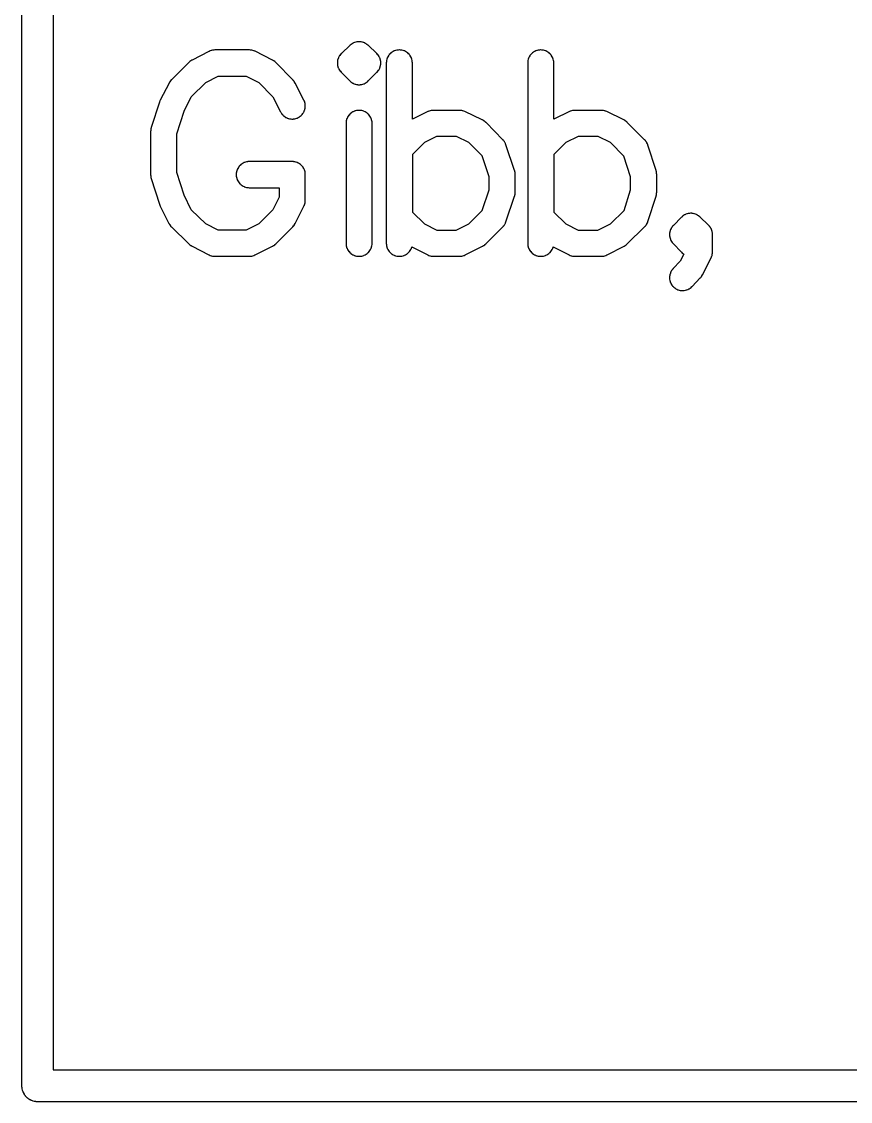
# Model space of a CAD drawing. Header units: inches. Extents: x -0.5 to 10, y -2.4 to 3.9.
# Drawn here: x -0.4602 to -0.279, y -2.3883 to -2.1524 of the extents above; entities that cross this region are included whole.
import ezdxf

# ---------------------------------------------------------------- set-up
doc = ezdxf.new("R2010")
doc.units = ezdxf.units.IN

msp = doc.modelspace()

# ---------------------------------------------------------------- linework, layer by layer
for points in [[(-0.46015, -1.9518), (-0.46015, -2.3848), (-0.46015, -2.38481), (-0.460149, -2.384825), (-0.460148, -2.38485), (-0.460149, -2.384875), (-0.46015, -2.3849), (-0.460149, -2.384925), (-0.460135, -2.385214), (-0.460134, -2.385235), (-0.46013, -2.385263), (-0.460088, -2.385549), (-0.460084, -2.385573), (-0.460078, -2.385597), (-0.460008, -2.385878), (-0.460002, -2.385899), (-0.459994, -2.385925), (-0.459896, -2.386197), (-0.459887, -2.386222), (-0.459877, -2.386243), (-0.459754, -2.386504), (-0.459743, -2.386526), (-0.459731, -2.386548), (-0.459582, -2.386796), (-0.459569, -2.386816), (-0.459554, -2.386837), (-0.459382, -2.387069), (-0.459366, -2.38709), (-0.459351, -2.387107), (-0.459156, -2.387322), (-0.45914, -2.38734), (-0.459122, -2.387356), (-0.458907, -2.387551), (-0.45889, -2.387566), (-0.458869, -2.387582), (-0.458637, -2.387754), (-0.458616, -2.387769), (-0.458596, -2.387782), (-0.458348, -2.387931), (-0.458326, -2.387943), (-0.458304, -2.387954), (-0.458043, -2.388077), (-0.458022, -2.388087), (-0.457997, -2.388096), (-0.457725, -2.388194), (-0.457699, -2.388202), (-0.457678, -2.388208), (-0.457397, -2.388278), (-0.457373, -2.388284), (-0.457349, -2.388288), (-0.457063, -2.38833), (-0.457035, -2.388334), (-0.457014, -2.388335), (-0.456725, -2.388349), (-0.45671, -2.38835), (-0.4567, -2.38835), (4.9655, -2.38835)], [(0.60275, -1.95525), (-0.45325, -1.95525), (-0.45325, -2.38145), (0.60275, -2.38145)]]:
    msp.add_lwpolyline(points)
for points in [[(-0.390275, -2.159345), (-0.390275, -2.159345), (-0.390278, -2.159349), (-0.39044, -2.159518), (-0.390456, -2.159536), (-0.390472, -2.159556), (-0.390617, -2.159741), (-0.390629, -2.159757), (-0.390645, -2.159782), (-0.390771, -2.15998), (-0.390783, -2.160002), (-0.390795, -2.160024), (-0.3909, -2.160234), (-0.390911, -2.160258), (-0.390911, -2.160258), (-0.39092, -2.160279), (-0.391003, -2.160499), (-0.391013, -2.160526), (-0.391019, -2.160546), (-0.39108, -2.160773), (-0.391086, -2.160798), (-0.391086, -2.160798), (-0.39109, -2.160821), (-0.391128, -2.161053), (-0.391131, -2.161074), (-0.391134, -2.161102), (-0.391149, -2.161337), (-0.39115, -2.161358), (-0.39115, -2.161358), (-0.391149, -2.161386), (-0.391141, -2.161621), (-0.39114, -2.161643), (-0.39114, -2.161643), (-0.391137, -2.161671), (-0.391105, -2.161903), (-0.391101, -2.161925), (-0.391095, -2.161952), (-0.391041, -2.16218), (-0.391034, -2.162203), (-0.391034, -2.162203), (-0.391027, -2.162228), (-0.390949, -2.162449), (-0.390941, -2.162471), (-0.39093, -2.162496), (-0.390831, -2.162708), (-0.390819, -2.162733), (-0.390808, -2.162753), (-0.390688, -2.162954), (-0.390675, -2.162975), (-0.390661, -2.162996), (-0.390521, -2.163185), (-0.390506, -2.163204), (-0.39049, -2.163223), (-0.390332, -2.163397), (-0.390325, -2.163405), (-0.390315, -2.163415), (-0.388415, -2.165315), (-0.388405, -2.165325), (-0.388397, -2.165332), (-0.388227, -2.165487), (-0.38821, -2.165502), (-0.388189, -2.165518), (-0.388003, -2.165656), (-0.387986, -2.165668), (-0.387963, -2.165683), (-0.387765, -2.165801), (-0.387744, -2.165813), (-0.387722, -2.165825), (-0.387513, -2.165923), (-0.387492, -2.165933), (-0.387468, -2.165942), (-0.387251, -2.16602), (-0.38723, -2.166027), (-0.387204, -2.166034), (-0.38698, -2.16609), (-0.386955, -2.166096), (-0.386932, -2.166099), (-0.386704, -2.166133), (-0.386681, -2.166136), (-0.386655, -2.166138), (-0.386425, -2.166149), (-0.3864, -2.16615), (-0.386375, -2.166149), (-0.386145, -2.166138), (-0.386119, -2.166136), (-0.386096, -2.166133), (-0.385868, -2.166099), (-0.385845, -2.166096), (-0.38582, -2.16609), (-0.385596, -2.166034), (-0.38557, -2.166027), (-0.385549, -2.16602), (-0.385332, -2.165942), (-0.385308, -2.165933), (-0.385287, -2.165923), (-0.385078, -2.165825), (-0.385056, -2.165813), (-0.385035, -2.165801), (-0.384837, -2.165683), (-0.384814, -2.165668), (-0.384797, -2.165656), (-0.384611, -2.165518), (-0.38459, -2.165502), (-0.384573, -2.165487), (-0.384403, -2.165332), (-0.384395, -2.165325), (-0.384385, -2.165315), (-0.382485, -2.163415), (-0.382475, -2.163405), (-0.382468, -2.163397), (-0.38231, -2.163223), (-0.382294, -2.163204), (-0.382279, -2.163185), (-0.382139, -2.162996), (-0.382125, -2.162975), (-0.382112, -2.162954), (-0.381992, -2.162753), (-0.381981, -2.162733), (-0.381969, -2.162708), (-0.38187, -2.162496), (-0.381859, -2.162471), (-0.381851, -2.162449), (-0.381773, -2.162228), (-0.381766, -2.162203), (-0.381766, -2.162203), (-0.381759, -2.16218), (-0.381705, -2.161952), (-0.381699, -2.161925), (-0.381695, -2.161903), (-0.381663, -2.161671), (-0.38166, -2.161643), (-0.38166, -2.161643), (-0.381659, -2.161621), (-0.381651, -2.161386), (-0.38165, -2.161358), (-0.38165, -2.161358), (-0.381651, -2.161337), (-0.381666, -2.161102), (-0.381669, -2.161074), (-0.381672, -2.161053), (-0.38171, -2.160821), (-0.381714, -2.160798), (-0.381714, -2.160798), (-0.38172, -2.160773), (-0.381781, -2.160546), (-0.381787, -2.160526), (-0.381797, -2.160499), (-0.38188, -2.160279), (-0.381889, -2.160258), (-0.381889, -2.160258), (-0.3819, -2.160234), (-0.382005, -2.160024), (-0.382017, -2.160002), (-0.382029, -2.15998), (-0.382155, -2.159782), (-0.382171, -2.159757), (-0.382183, -2.159741), (-0.382328, -2.159556), (-0.382344, -2.159536), (-0.38236, -2.159518), (-0.382522, -2.159349), (-0.382525, -2.159345), (-0.38254, -2.159331), (-0.38444, -2.157531), (-0.384456, -2.157516), (-0.384459, -2.157514), (-0.384639, -2.15736), (-0.384658, -2.157344), (-0.384658, -2.157344), (-0.384679, -2.157329), (-0.384874, -2.157193), (-0.384891, -2.157182), (-0.384891, -2.157182), (-0.384917, -2.157167), (-0.385125, -2.157052), (-0.385146, -2.157041), (-0.385146, -2.157041), (-0.38517, -2.157029), (-0.385389, -2.156936), (-0.385413, -2.156926), (-0.385413, -2.156926), (-0.385436, -2.156918), (-0.385663, -2.156848), (-0.385689, -2.15684), (-0.385689, -2.15684), (-0.385712, -2.156835), (-0.385944, -2.156787), (-0.385971, -2.156783), (-0.385971, -2.156783), (-0.385994, -2.15678), (-0.386231, -2.156756), (-0.386257, -2.156754), (-0.386257, -2.156754), (-0.386281, -2.156753), (-0.386519, -2.156753), (-0.386543, -2.156754), (-0.386543, -2.156754), (-0.386569, -2.156756), (-0.386806, -2.15678), (-0.386829, -2.156783), (-0.386829, -2.156783), (-0.386856, -2.156787), (-0.387088, -2.156835), (-0.387111, -2.15684), (-0.387111, -2.15684), (-0.387137, -2.156848), (-0.387364, -2.156918), (-0.387387, -2.156926), (-0.387387, -2.156926), (-0.387411, -2.156936), (-0.38763, -2.157029), (-0.387654, -2.157041), (-0.387654, -2.157041), (-0.387675, -2.157052), (-0.387883, -2.157167), (-0.387909, -2.157182), (-0.387909, -2.157182), (-0.387926, -2.157193), (-0.388121, -2.157329), (-0.388142, -2.157344), (-0.388142, -2.157344), (-0.388161, -2.15736), (-0.388341, -2.157514), (-0.388344, -2.157516), (-0.38836, -2.157531), (-0.39026, -2.159331)], [(-0.40524, -2.168782), (-0.403535, -2.172102), (-0.403527, -2.172117), (-0.403524, -2.172123), (-0.403408, -2.172323), (-0.403397, -2.172342), (-0.403382, -2.172364), (-0.403247, -2.172552), (-0.403233, -2.172571), (-0.403217, -2.17259), (-0.403065, -2.172764), (-0.403045, -2.172785), (-0.403031, -2.172799), (-0.402862, -2.172957), (-0.402842, -2.172975), (-0.402825, -2.172988), (-0.402642, -2.173129), (-0.402624, -2.173142), (-0.402602, -2.173157), (-0.402406, -2.173279), (-0.402385, -2.173291), (-0.402363, -2.173302), (-0.402156, -2.173404), (-0.402134, -2.173415), (-0.402111, -2.173424), (-0.401895, -2.173505), (-0.401871, -2.173514), (-0.401849, -2.17352), (-0.401626, -2.17358), (-0.401598, -2.173586), (-0.401578, -2.17359), (-0.40135, -2.173628), (-0.40133, -2.173631), (-0.401302, -2.173633), (-0.401071, -2.173649), (-0.401049, -2.17365), (-0.401022, -2.173649), (-0.400792, -2.173642), (-0.400768, -2.173641), (-0.400743, -2.173638), (-0.400514, -2.173608), (-0.400492, -2.173604), (-0.400466, -2.173599), (-0.400241, -2.173547), (-0.400217, -2.17354), (-0.400194, -2.173533), (-0.399976, -2.173459), (-0.399954, -2.173451), (-0.39993, -2.173441), (-0.39972, -2.173346), (-0.399697, -2.173335), (-0.399677, -2.173324), (-0.399477, -2.173208), (-0.399458, -2.173197), (-0.399436, -2.173182), (-0.399248, -2.173047), (-0.399229, -2.173033), (-0.39921, -2.173017), (-0.399036, -2.172865), (-0.399015, -2.172845), (-0.399001, -2.172831), (-0.398843, -2.172662), (-0.398825, -2.172642), (-0.398812, -2.172625), (-0.398671, -2.172442), (-0.398658, -2.172424), (-0.398643, -2.172402), (-0.398521, -2.172206), (-0.398509, -2.172185), (-0.398498, -2.172163), (-0.398396, -2.171956), (-0.398385, -2.171934), (-0.398376, -2.171911), (-0.398295, -2.171695), (-0.398286, -2.171671), (-0.39828, -2.171649), (-0.39822, -2.171426), (-0.398214, -2.171398), (-0.39821, -2.171378), (-0.398172, -2.17115), (-0.398169, -2.17113), (-0.398167, -2.171102), (-0.398151, -2.170871), (-0.39815, -2.170849), (-0.398151, -2.170822), (-0.398158, -2.170592), (-0.398159, -2.170568), (-0.398162, -2.170543), (-0.398192, -2.170314), (-0.398196, -2.170292), (-0.398201, -2.170266), (-0.398253, -2.170041), (-0.39826, -2.170017), (-0.398267, -2.169994), (-0.398341, -2.169776), (-0.398349, -2.169754), (-0.398359, -2.16973), (-0.398454, -2.16952), (-0.398458, -2.169511), (-0.398465, -2.169498), (-0.400365, -2.165798), (-0.400373, -2.165783), (-0.400377, -2.165776), (-0.400493, -2.165575), (-0.400507, -2.165552), (-0.40052, -2.165533), (-0.400656, -2.165344), (-0.400671, -2.165324), (-0.400671, -2.165324), (-0.400687, -2.165305), (-0.400841, -2.16513), (-0.400848, -2.165123), (-0.400858, -2.165112), (-0.404558, -2.161312), (-0.404567, -2.161303), (-0.404578, -2.161292), (-0.404771, -2.161115), (-0.404791, -2.161098), (-0.404791, -2.161098), (-0.404814, -2.161079), (-0.405026, -2.160925), (-0.405047, -2.16091), (-0.405047, -2.16091), (-0.405073, -2.160894), (-0.405301, -2.160764), (-0.405315, -2.160756), (-0.405325, -2.160751), (-0.409125, -2.158851), (-0.409134, -2.158847), (-0.409146, -2.158841), (-0.409346, -2.158753), (-0.409364, -2.158745), (-0.409389, -2.158736), (-0.409595, -2.158666), (-0.409614, -2.15866), (-0.40964, -2.158654), (-0.409852, -2.158604), (-0.409875, -2.158599), (-0.409897, -2.158595), (-0.410113, -2.158565), (-0.410134, -2.158562), (-0.410159, -2.158561), (-0.410377, -2.158551), (-0.410389, -2.15855), (-0.4104, -2.15855), (-0.4179, -2.15855), (-0.417911, -2.15855), (-0.417924, -2.158551), (-0.418146, -2.158561), (-0.41817, -2.158563), (-0.418194, -2.158566), (-0.418414, -2.158597), (-0.418438, -2.158601), (-0.418461, -2.158606), (-0.418677, -2.158659), (-0.418697, -2.158664), (-0.418723, -2.158672), (-0.418934, -2.158745), (-0.418958, -2.158754), (-0.418978, -2.158762), (-0.419181, -2.158854), (-0.419184, -2.158856), (-0.419202, -2.158865), (-0.422902, -2.160765), (-0.422916, -2.160772), (-0.422925, -2.160777), (-0.423135, -2.160899), (-0.423158, -2.160914), (-0.423158, -2.160914), (-0.423179, -2.160928), (-0.423375, -2.161071), (-0.423394, -2.161085), (-0.423394, -2.161085), (-0.423416, -2.161104), (-0.423596, -2.161267), (-0.4236, -2.161271), (-0.423615, -2.161285), (-0.427415, -2.165085), (-0.427429, -2.1651), (-0.427433, -2.165104), (-0.427596, -2.165284), (-0.427615, -2.165306), (-0.427615, -2.165306), (-0.427629, -2.165325), (-0.427772, -2.165521), (-0.427786, -2.165542), (-0.427786, -2.165542), (-0.427801, -2.165565), (-0.427923, -2.165775), (-0.427928, -2.165784), (-0.427935, -2.165798), (-0.429835, -2.169498), (-0.42984, -2.169508), (-0.429844, -2.169516), (-0.429925, -2.169691), (-0.429934, -2.169712), (-0.42994, -2.169728), (-0.430007, -2.169909), (-0.430012, -2.169923), (-0.430013, -2.169928), (-0.431813, -2.175528), (-0.431815, -2.175535), (-0.431821, -2.175553), (-0.431883, -2.175788), (-0.431889, -2.175814), (-0.431889, -2.175814), (-0.431894, -2.175839), (-0.431931, -2.176079), (-0.431935, -2.176104), (-0.431935, -2.176104), (-0.431937, -2.176131), (-0.431949, -2.176374), (-0.43195, -2.17639), (-0.43195, -2.1764), (-0.43195, -2.1858), (-0.43195, -2.18581), (-0.431949, -2.185826), (-0.431937, -2.186069), (-0.431935, -2.186096), (-0.431935, -2.186096), (-0.431931, -2.186121), (-0.431894, -2.186361), (-0.431889, -2.186386), (-0.431889, -2.186386), (-0.431883, -2.186412), (-0.431821, -2.186647), (-0.431815, -2.186665), (-0.431813, -2.186672), (-0.430013, -2.192272), (-0.430013, -2.192273), (-0.430007, -2.19229), (-0.429946, -2.192459), (-0.429938, -2.192479), (-0.429931, -2.192494), (-0.429857, -2.192657), (-0.429849, -2.192675), (-0.427949, -2.196475), (-0.427944, -2.196485), (-0.427936, -2.196499), (-0.427806, -2.196727), (-0.42779, -2.196753), (-0.42779, -2.196753), (-0.427775, -2.196774), (-0.427621, -2.196986), (-0.427602, -2.197009), (-0.427602, -2.197009), (-0.427585, -2.197029), (-0.427408, -2.197222), (-0.427397, -2.197233), (-0.427388, -2.197242), (-0.423588, -2.200942), (-0.423577, -2.200952), (-0.42357, -2.200959), (-0.423395, -2.201113), (-0.423376, -2.201129), (-0.423376, -2.201129), (-0.423356, -2.201144), (-0.423167, -2.20128), (-0.423148, -2.201293), (-0.423125, -2.201307), (-0.422924, -2.201423), (-0.422917, -2.201427), (-0.422902, -2.201435), (-0.419202, -2.203335), (-0.419184, -2.203344), (-0.419181, -2.203346), (-0.418978, -2.203438), (-0.418958, -2.203446), (-0.418934, -2.203455), (-0.418723, -2.203528), (-0.418697, -2.203536), (-0.418677, -2.203541), (-0.418461, -2.203594), (-0.418438, -2.203599), (-0.418414, -2.203603), (-0.418194, -2.203634), (-0.41817, -2.203637), (-0.418146, -2.203639), (-0.417924, -2.203649), (-0.417911, -2.20365), (-0.4179, -2.20365), (-0.4104, -2.20365), (-0.410389, -2.20365), (-0.410377, -2.203649), (-0.410159, -2.203639), (-0.410134, -2.203638), (-0.410113, -2.203635), (-0.409897, -2.203605), (-0.409875, -2.203601), (-0.409852, -2.203596), (-0.40964, -2.203546), (-0.409614, -2.20354), (-0.409595, -2.203534), (-0.409389, -2.203464), (-0.409364, -2.203455), (-0.409346, -2.203447), (-0.409146, -2.203359), (-0.409134, -2.203353), (-0.409125, -2.203349), (-0.405325, -2.201449), (-0.405314, -2.201443), (-0.405302, -2.201436), (-0.405083, -2.201312), (-0.405061, -2.201299), (-0.405061, -2.201299), (-0.405038, -2.201283), (-0.404833, -2.201136), (-0.404814, -2.201121), (-0.404814, -2.201121), (-0.404792, -2.201102), (-0.404604, -2.200934), (-0.404594, -2.200924), (-0.404585, -2.200915), (-0.400885, -2.197215), (-0.400876, -2.197206), (-0.400866, -2.197196), (-0.400698, -2.197008), (-0.400679, -2.196986), (-0.400679, -2.196986), (-0.400664, -2.196967), (-0.400517, -2.196762), (-0.400501, -2.196739), (-0.400501, -2.196739), (-0.400488, -2.196717), (-0.400364, -2.196498), (-0.400357, -2.196486), (-0.400351, -2.196475), (-0.398451, -2.192675), (-0.398447, -2.192666), (-0.398441, -2.192654), (-0.398353, -2.192454), (-0.398345, -2.192436), (-0.398336, -2.192411), (-0.398266, -2.192205), (-0.39826, -2.192186), (-0.398254, -2.19216), (-0.398204, -2.191948), (-0.398199, -2.191925), (-0.398195, -2.191903), (-0.398165, -2.191687), (-0.398162, -2.191666), (-0.398161, -2.191641), (-0.398151, -2.191423), (-0.39815, -2.191411), (-0.39815, -2.1914), (-0.39815, -2.1858), (-0.39815, -2.18579), (-0.398151, -2.185775), (-0.398162, -2.185545), (-0.398164, -2.185519), (-0.398167, -2.185496), (-0.398201, -2.185268), (-0.398204, -2.185245), (-0.39821, -2.18522), (-0.398266, -2.184996), (-0.398273, -2.18497), (-0.39828, -2.184949), (-0.398358, -2.184732), (-0.398367, -2.184708), (-0.398377, -2.184687), (-0.398475, -2.184478), (-0.398487, -2.184456), (-0.398499, -2.184435), (-0.398617, -2.184237), (-0.398632, -2.184214), (-0.398644, -2.184197), (-0.398782, -2.184011), (-0.398798, -2.18399), (-0.398813, -2.183973), (-0.398968, -2.183803), (-0.398985, -2.183785), (-0.399003, -2.183768), (-0.399173, -2.183613), (-0.39919, -2.183598), (-0.399211, -2.183582), (-0.399397, -2.183444), (-0.399414, -2.183432), (-0.399437, -2.183417), (-0.399635, -2.183299), (-0.399656, -2.183287), (-0.399678, -2.183275), (-0.399887, -2.183177), (-0.399908, -2.183167), (-0.399932, -2.183158), (-0.400149, -2.18308), (-0.40017, -2.183073), (-0.400196, -2.183066), (-0.40042, -2.18301), (-0.400445, -2.183004), (-0.400468, -2.183001), (-0.400696, -2.182967), (-0.400719, -2.182964), (-0.400745, -2.182962), (-0.400975, -2.182951), (-0.40099, -2.18295), (-0.401, -2.18295), (-0.4104, -2.18295), (-0.41041, -2.18295), (-0.410425, -2.182951), (-0.410655, -2.182962), (-0.410681, -2.182964), (-0.410704, -2.182967), (-0.410932, -2.183001), (-0.410955, -2.183004), (-0.41098, -2.18301), (-0.411204, -2.183066), (-0.41123, -2.183073), (-0.411251, -2.18308), (-0.411468, -2.183158), (-0.411492, -2.183167), (-0.411513, -2.183177), (-0.411722, -2.183275), (-0.411744, -2.183287), (-0.411765, -2.183299), (-0.411963, -2.183417), (-0.411986, -2.183432), (-0.412003, -2.183444), (-0.412189, -2.183582), (-0.41221, -2.183598), (-0.412227, -2.183613), (-0.412397, -2.183768), (-0.412415, -2.183785), (-0.412432, -2.183803), (-0.412587, -2.183973), (-0.412602, -2.18399), (-0.412618, -2.184011), (-0.412756, -2.184197), (-0.412768, -2.184214), (-0.412783, -2.184237), (-0.412901, -2.184435), (-0.412913, -2.184456), (-0.412925, -2.184478), (-0.413023, -2.184687), (-0.413033, -2.184708), (-0.413042, -2.184732), (-0.41312, -2.184949), (-0.413127, -2.18497), (-0.413134, -2.184996), (-0.41319, -2.18522), (-0.413196, -2.185245), (-0.413199, -2.185268), (-0.413233, -2.185496), (-0.413236, -2.185519), (-0.413238, -2.185545), (-0.413249, -2.185775), (-0.41325, -2.1858), (-0.413249, -2.185825), (-0.413238, -2.186055), (-0.413236, -2.186081), (-0.413233, -2.186104), (-0.413199, -2.186332), (-0.413196, -2.186355), (-0.41319, -2.18638), (-0.413134, -2.186604), (-0.413127, -2.18663), (-0.41312, -2.186651), (-0.413042, -2.186868), (-0.413033, -2.186892), (-0.413023, -2.186913), (-0.412925, -2.187122), (-0.412913, -2.187144), (-0.412901, -2.187165), (-0.412783, -2.187363), (-0.412768, -2.187386), (-0.412756, -2.187403), (-0.412618, -2.187589), (-0.412602, -2.18761), (-0.412587, -2.187627), (-0.412432, -2.187797), (-0.412415, -2.187815), (-0.412397, -2.187832), (-0.412227, -2.187987), (-0.41221, -2.188002), (-0.412189, -2.188018), (-0.412003, -2.188156), (-0.411986, -2.188168), (-0.411963, -2.188183), (-0.411765, -2.188301), (-0.411744, -2.188313), (-0.411722, -2.188325), (-0.411513, -2.188423), (-0.411492, -2.188433), (-0.411468, -2.188442), (-0.411251, -2.18852), (-0.41123, -2.188527), (-0.411204, -2.188534), (-0.41098, -2.18859), (-0.410955, -2.188596), (-0.410932, -2.188599), (-0.410704, -2.188633), (-0.410681, -2.188636), (-0.410655, -2.188638), (-0.410425, -2.188649), (-0.41041, -2.18865), (-0.4104, -2.18865), (-0.40385, -2.18865), (-0.40385, -2.190727), (-0.405242, -2.193512), (-0.408288, -2.196558), (-0.411073, -2.19795), (-0.417211, -2.19795), (-0.419918, -2.19656), (-0.423066, -2.193494), (-0.424653, -2.19032), (-0.42625, -2.185353), (-0.42625, -2.176847), (-0.424658, -2.171894), (-0.423069, -2.168799), (-0.419901, -2.165631), (-0.417211, -2.16425), (-0.411073, -2.16425), (-0.408306, -2.165634)], [(-0.374856, -2.201562), (-0.371402, -2.203335), (-0.371384, -2.203344), (-0.371381, -2.203346), (-0.371178, -2.203438), (-0.371158, -2.203446), (-0.371134, -2.203455), (-0.370923, -2.203528), (-0.370897, -2.203536), (-0.370877, -2.203541), (-0.370661, -2.203594), (-0.370638, -2.203599), (-0.370614, -2.203603), (-0.370394, -2.203634), (-0.37037, -2.203637), (-0.370346, -2.203639), (-0.370124, -2.203649), (-0.370111, -2.20365), (-0.3701, -2.20365), (-0.3645, -2.20365), (-0.364489, -2.20365), (-0.364477, -2.203649), (-0.364259, -2.203639), (-0.364234, -2.203638), (-0.364213, -2.203635), (-0.363997, -2.203605), (-0.363975, -2.203601), (-0.363952, -2.203596), (-0.36374, -2.203546), (-0.363714, -2.20354), (-0.363695, -2.203534), (-0.363489, -2.203464), (-0.363464, -2.203455), (-0.363446, -2.203447), (-0.363246, -2.203359), (-0.363234, -2.203353), (-0.363225, -2.203349), (-0.359425, -2.201449), (-0.359414, -2.201443), (-0.359402, -2.201436), (-0.359183, -2.201312), (-0.359161, -2.201299), (-0.359161, -2.201299), (-0.359138, -2.201283), (-0.358933, -2.201136), (-0.358914, -2.201121), (-0.358914, -2.201121), (-0.358892, -2.201102), (-0.358704, -2.200934), (-0.358694, -2.200924), (-0.358685, -2.200915), (-0.354985, -2.197215), (-0.354974, -2.197204), (-0.354969, -2.197199), (-0.354824, -2.19704), (-0.354809, -2.197022), (-0.354795, -2.197004), (-0.354665, -2.196833), (-0.354651, -2.196813), (-0.354639, -2.196795), (-0.354525, -2.196612), (-0.354514, -2.196593), (-0.354503, -2.196572), (-0.354406, -2.19638), (-0.354395, -2.196357), (-0.354387, -2.196338), (-0.354309, -2.196137), (-0.354306, -2.196129), (-0.354301, -2.196116), (-0.352401, -2.190516), (-0.352397, -2.190502), (-0.352393, -2.19049), (-0.352324, -2.190243), (-0.352318, -2.190219), (-0.352318, -2.190219), (-0.352312, -2.19019), (-0.352271, -2.189937), (-0.352267, -2.18991), (-0.352267, -2.18991), (-0.352265, -2.189883), (-0.352251, -2.189627), (-0.35225, -2.189609), (-0.35225, -2.1896), (-0.35225, -2.1858), (-0.35225, -2.185791), (-0.352251, -2.185773), (-0.352265, -2.185517), (-0.352267, -2.18549), (-0.352267, -2.18549), (-0.352271, -2.185463), (-0.352312, -2.18521), (-0.352318, -2.185181), (-0.352318, -2.185181), (-0.352324, -2.185157), (-0.352393, -2.18491), (-0.352397, -2.184898), (-0.352401, -2.184884), (-0.354301, -2.179284), (-0.354307, -2.179267), (-0.354309, -2.179263), (-0.354385, -2.179069), (-0.354394, -2.179047), (-0.354403, -2.179028), (-0.354496, -2.178841), (-0.354506, -2.178821), (-0.354517, -2.178802), (-0.354626, -2.178623), (-0.354637, -2.178606), (-0.354651, -2.178587), (-0.354776, -2.178419), (-0.354789, -2.178402), (-0.354804, -2.178384), (-0.354943, -2.178228), (-0.354952, -2.178219), (-0.354958, -2.178212), (-0.358658, -2.174412), (-0.358668, -2.174401), (-0.358674, -2.174396), (-0.358826, -2.174253), (-0.358842, -2.174239), (-0.35886, -2.174224), (-0.359025, -2.174095), (-0.359045, -2.17408), (-0.359061, -2.174069), (-0.359237, -2.173955), (-0.359253, -2.173945), (-0.359275, -2.173932), (-0.35946, -2.173834), (-0.35947, -2.173829), (-0.35948, -2.173824), (-0.36328, -2.172024), (-0.363289, -2.17202), (-0.3633, -2.172015), (-0.363492, -2.171935), (-0.363511, -2.171927), (-0.363533, -2.171919), (-0.363731, -2.171856), (-0.363753, -2.17185), (-0.363774, -2.171844), (-0.363977, -2.171799), (-0.363996, -2.171795), (-0.36402, -2.171791), (-0.364226, -2.171764), (-0.364247, -2.171761), (-0.36427, -2.17176), (-0.364478, -2.17175), (-0.364489, -2.17175), (-0.3645, -2.17175), (-0.3701, -2.17175), (-0.370111, -2.17175), (-0.370123, -2.171751), (-0.370335, -2.17176), (-0.370357, -2.171762), (-0.37038, -2.171764), (-0.370591, -2.171793), (-0.370617, -2.171797), (-0.370636, -2.171801), (-0.370843, -2.171849), (-0.370869, -2.171856), (-0.370886, -2.171861), (-0.371089, -2.171927), (-0.371111, -2.171935), (-0.371131, -2.171943), (-0.371326, -2.172028), (-0.371338, -2.172033), (-0.371347, -2.172037), (-0.37475, -2.173693), (-0.37475, -2.1614), (-0.37475, -2.16139), (-0.374751, -2.161375), (-0.374762, -2.161145), (-0.374764, -2.161119), (-0.374767, -2.161096), (-0.374801, -2.160868), (-0.374804, -2.160845), (-0.37481, -2.16082), (-0.374866, -2.160596), (-0.374873, -2.16057), (-0.37488, -2.160549), (-0.374958, -2.160332), (-0.374967, -2.160308), (-0.374977, -2.160287), (-0.375075, -2.160078), (-0.375087, -2.160056), (-0.375099, -2.160035), (-0.375217, -2.159837), (-0.375232, -2.159814), (-0.375244, -2.159797), (-0.375382, -2.159611), (-0.375398, -2.15959), (-0.375413, -2.159573), (-0.375568, -2.159403), (-0.375585, -2.159385), (-0.375603, -2.159368), (-0.375773, -2.159213), (-0.37579, -2.159198), (-0.375811, -2.159182), (-0.375997, -2.159044), (-0.376014, -2.159032), (-0.376037, -2.159017), (-0.376235, -2.158899), (-0.376256, -2.158887), (-0.376278, -2.158875), (-0.376487, -2.158777), (-0.376508, -2.158767), (-0.376532, -2.158758), (-0.376749, -2.15868), (-0.37677, -2.158673), (-0.376796, -2.158666), (-0.37702, -2.15861), (-0.377045, -2.158604), (-0.377068, -2.158601), (-0.377296, -2.158567), (-0.377319, -2.158564), (-0.377345, -2.158562), (-0.377575, -2.158551), (-0.3776, -2.15855), (-0.377625, -2.158551), (-0.377855, -2.158562), (-0.377881, -2.158564), (-0.377904, -2.158567), (-0.378132, -2.158601), (-0.378155, -2.158604), (-0.37818, -2.15861), (-0.378404, -2.158666), (-0.37843, -2.158673), (-0.378451, -2.15868), (-0.378668, -2.158758), (-0.378692, -2.158767), (-0.378713, -2.158777), (-0.378922, -2.158875), (-0.378944, -2.158887), (-0.378965, -2.158899), (-0.379163, -2.159017), (-0.379186, -2.159032), (-0.379203, -2.159044), (-0.379389, -2.159182), (-0.37941, -2.159198), (-0.379427, -2.159213), (-0.379597, -2.159368), (-0.379615, -2.159385), (-0.379632, -2.159403), (-0.379787, -2.159573), (-0.379802, -2.15959), (-0.379818, -2.159611), (-0.379956, -2.159797), (-0.379968, -2.159814), (-0.379983, -2.159837), (-0.380101, -2.160035), (-0.380113, -2.160056), (-0.380125, -2.160078), (-0.380223, -2.160287), (-0.380233, -2.160308), (-0.380242, -2.160332), (-0.38032, -2.160549), (-0.380327, -2.16057), (-0.380334, -2.160596), (-0.38039, -2.16082), (-0.380396, -2.160845), (-0.380399, -2.160868), (-0.380433, -2.161096), (-0.380436, -2.161119), (-0.380438, -2.161145), (-0.380449, -2.161375), (-0.38045, -2.16139), (-0.38045, -2.1614), (-0.38045, -2.2008), (-0.38045, -2.20081), (-0.380449, -2.200825), (-0.380438, -2.201055), (-0.380436, -2.201081), (-0.380433, -2.201104), (-0.380399, -2.201332), (-0.380396, -2.201355), (-0.38039, -2.20138), (-0.380334, -2.201604), (-0.380327, -2.20163), (-0.38032, -2.201651), (-0.380242, -2.201868), (-0.380233, -2.201892), (-0.380223, -2.201913), (-0.380125, -2.202122), (-0.380113, -2.202144), (-0.380101, -2.202165), (-0.379983, -2.202363), (-0.379968, -2.202386), (-0.379956, -2.202403), (-0.379818, -2.202589), (-0.379802, -2.20261), (-0.379787, -2.202627), (-0.379632, -2.202797), (-0.379615, -2.202815), (-0.379597, -2.202832), (-0.379427, -2.202987), (-0.37941, -2.203002), (-0.379389, -2.203018), (-0.379203, -2.203156), (-0.379186, -2.203168), (-0.379163, -2.203183), (-0.378965, -2.203301), (-0.378944, -2.203313), (-0.378922, -2.203325), (-0.378713, -2.203423), (-0.378692, -2.203433), (-0.378668, -2.203442), (-0.378451, -2.20352), (-0.37843, -2.203527), (-0.378404, -2.203534), (-0.37818, -2.20359), (-0.378155, -2.203596), (-0.378132, -2.203599), (-0.377904, -2.203633), (-0.377881, -2.203636), (-0.377855, -2.203638), (-0.377625, -2.203649), (-0.3776, -2.20365), (-0.377575, -2.203649), (-0.377345, -2.203638), (-0.377319, -2.203636), (-0.377296, -2.203633), (-0.377068, -2.203599), (-0.377045, -2.203596), (-0.37702, -2.20359), (-0.376796, -2.203534), (-0.37677, -2.203527), (-0.376749, -2.20352), (-0.376532, -2.203442), (-0.376508, -2.203433), (-0.376487, -2.203423), (-0.376278, -2.203325), (-0.376256, -2.203313), (-0.376235, -2.203301), (-0.376037, -2.203183), (-0.376014, -2.203168), (-0.375997, -2.203156), (-0.375811, -2.203018), (-0.37579, -2.203002), (-0.375773, -2.202987), (-0.375603, -2.202832), (-0.375585, -2.202815), (-0.375568, -2.202797), (-0.375413, -2.202627), (-0.375398, -2.20261), (-0.375382, -2.202589), (-0.375244, -2.202403), (-0.375232, -2.202386), (-0.375217, -2.202363), (-0.375099, -2.202165), (-0.375087, -2.202144), (-0.375075, -2.202122), (-0.374977, -2.201913), (-0.374967, -2.201892), (-0.374958, -2.201868), (-0.37488, -2.201651), (-0.374873, -2.20163), (-0.374866, -2.201604)], [(-0.343956, -2.201562), (-0.340502, -2.203335), (-0.340484, -2.203344), (-0.340481, -2.203346), (-0.340278, -2.203438), (-0.340258, -2.203446), (-0.340234, -2.203455), (-0.340023, -2.203528), (-0.339997, -2.203536), (-0.339977, -2.203541), (-0.339761, -2.203594), (-0.339738, -2.203599), (-0.339714, -2.203603), (-0.339494, -2.203634), (-0.33947, -2.203637), (-0.339446, -2.203639), (-0.339224, -2.203649), (-0.339211, -2.20365), (-0.3392, -2.20365), (-0.3335, -2.20365), (-0.333489, -2.20365), (-0.333476, -2.203649), (-0.333254, -2.203639), (-0.33323, -2.203637), (-0.333206, -2.203634), (-0.332986, -2.203603), (-0.332962, -2.203599), (-0.332939, -2.203594), (-0.332723, -2.203541), (-0.332703, -2.203536), (-0.332677, -2.203528), (-0.332466, -2.203455), (-0.332442, -2.203446), (-0.332422, -2.203438), (-0.332219, -2.203346), (-0.332216, -2.203344), (-0.332198, -2.203335), (-0.328498, -2.201435), (-0.328483, -2.201427), (-0.328476, -2.201423), (-0.328275, -2.201307), (-0.328252, -2.201293), (-0.328233, -2.20128), (-0.328044, -2.201144), (-0.328024, -2.201129), (-0.328024, -2.201129), (-0.328005, -2.201113), (-0.32783, -2.200959), (-0.327823, -2.200952), (-0.327812, -2.200942), (-0.324012, -2.197242), (-0.324002, -2.197232), (-0.323995, -2.197225), (-0.323839, -2.197057), (-0.323824, -2.19704), (-0.323807, -2.19702), (-0.323668, -2.196838), (-0.323653, -2.196817), (-0.32364, -2.196797), (-0.32352, -2.196603), (-0.323507, -2.196581), (-0.323496, -2.19656), (-0.323395, -2.196354), (-0.323385, -2.196332), (-0.323375, -2.19631), (-0.323295, -2.196095), (-0.32329, -2.196083), (-0.323287, -2.196072), (-0.321487, -2.190472), (-0.321485, -2.190465), (-0.321479, -2.190447), (-0.321417, -2.190212), (-0.321411, -2.190186), (-0.321411, -2.190186), (-0.321406, -2.190161), (-0.321369, -2.189921), (-0.321365, -2.189896), (-0.321365, -2.189896), (-0.321363, -2.189869), (-0.321351, -2.189626), (-0.32135, -2.18961), (-0.32135, -2.1896), (-0.32135, -2.1858), (-0.32135, -2.18579), (-0.321351, -2.185774), (-0.321363, -2.185531), (-0.321365, -2.185504), (-0.321365, -2.185504), (-0.321369, -2.185479), (-0.321406, -2.185239), (-0.321411, -2.185214), (-0.321411, -2.185214), (-0.321417, -2.185188), (-0.321479, -2.184953), (-0.321485, -2.184935), (-0.321487, -2.184928), (-0.323287, -2.179328), (-0.323292, -2.179313), (-0.323295, -2.179305), (-0.323373, -2.179097), (-0.323383, -2.179072), (-0.323391, -2.179053), (-0.323489, -2.178853), (-0.323499, -2.178833), (-0.323512, -2.178811), (-0.323628, -2.178621), (-0.323641, -2.178601), (-0.323655, -2.178582), (-0.323788, -2.178403), (-0.323805, -2.178383), (-0.323818, -2.178367), (-0.323968, -2.178202), (-0.323969, -2.178201), (-0.323985, -2.178185), (-0.327785, -2.174385), (-0.327798, -2.174372), (-0.327805, -2.174366), (-0.327999, -2.174192), (-0.328022, -2.174173), (-0.328022, -2.174173), (-0.328042, -2.174157), (-0.328254, -2.174006), (-0.328279, -2.17399), (-0.328279, -2.17399), (-0.328301, -2.173977), (-0.328529, -2.17385), (-0.328541, -2.173843), (-0.328553, -2.173837), (-0.332253, -2.172037), (-0.332262, -2.172033), (-0.332274, -2.172028), (-0.332469, -2.171943), (-0.332489, -2.171935), (-0.332511, -2.171927), (-0.332714, -2.171861), (-0.332731, -2.171856), (-0.332757, -2.171849), (-0.332964, -2.171801), (-0.332983, -2.171797), (-0.333009, -2.171793), (-0.33322, -2.171764), (-0.333243, -2.171762), (-0.333265, -2.17176), (-0.333477, -2.171751), (-0.333489, -2.17175), (-0.3335, -2.17175), (-0.3392, -2.17175), (-0.339211, -2.17175), (-0.339223, -2.171751), (-0.339435, -2.17176), (-0.339457, -2.171762), (-0.33948, -2.171764), (-0.339691, -2.171793), (-0.339717, -2.171797), (-0.339736, -2.171801), (-0.339943, -2.171849), (-0.339969, -2.171856), (-0.339986, -2.171861), (-0.340189, -2.171927), (-0.340211, -2.171935), (-0.340231, -2.171943), (-0.340426, -2.172028), (-0.340438, -2.172033), (-0.340447, -2.172037), (-0.34385, -2.173693), (-0.34385, -2.1614), (-0.34385, -2.16139), (-0.343851, -2.161375), (-0.343862, -2.161145), (-0.343864, -2.161119), (-0.343867, -2.161096), (-0.343901, -2.160868), (-0.343904, -2.160845), (-0.34391, -2.16082), (-0.343966, -2.160596), (-0.343973, -2.16057), (-0.34398, -2.160549), (-0.344058, -2.160332), (-0.344067, -2.160308), (-0.344077, -2.160287), (-0.344175, -2.160078), (-0.344187, -2.160056), (-0.344199, -2.160035), (-0.344317, -2.159837), (-0.344332, -2.159814), (-0.344344, -2.159797), (-0.344482, -2.159611), (-0.344498, -2.15959), (-0.344513, -2.159573), (-0.344668, -2.159403), (-0.344685, -2.159385), (-0.344703, -2.159368), (-0.344873, -2.159213), (-0.34489, -2.159198), (-0.344911, -2.159182), (-0.345097, -2.159044), (-0.345114, -2.159032), (-0.345137, -2.159017), (-0.345335, -2.158899), (-0.345356, -2.158887), (-0.345378, -2.158875), (-0.345587, -2.158777), (-0.345608, -2.158767), (-0.345632, -2.158758), (-0.345849, -2.15868), (-0.34587, -2.158673), (-0.345896, -2.158666), (-0.34612, -2.15861), (-0.346145, -2.158604), (-0.346168, -2.158601), (-0.346396, -2.158567), (-0.346419, -2.158564), (-0.346445, -2.158562), (-0.346675, -2.158551), (-0.3467, -2.15855), (-0.346725, -2.158551), (-0.346955, -2.158562), (-0.346981, -2.158564), (-0.347004, -2.158567), (-0.347232, -2.158601), (-0.347255, -2.158604), (-0.34728, -2.15861), (-0.347504, -2.158666), (-0.34753, -2.158673), (-0.347551, -2.15868), (-0.347768, -2.158758), (-0.347792, -2.158767), (-0.347813, -2.158777), (-0.348022, -2.158875), (-0.348044, -2.158887), (-0.348065, -2.158899), (-0.348263, -2.159017), (-0.348286, -2.159032), (-0.348303, -2.159044), (-0.348489, -2.159182), (-0.34851, -2.159198), (-0.348527, -2.159213), (-0.348697, -2.159368), (-0.348715, -2.159385), (-0.348732, -2.159403), (-0.348887, -2.159573), (-0.348902, -2.15959), (-0.348918, -2.159611), (-0.349056, -2.159797), (-0.349068, -2.159814), (-0.349083, -2.159837), (-0.349201, -2.160035), (-0.349213, -2.160056), (-0.349225, -2.160078), (-0.349323, -2.160287), (-0.349333, -2.160308), (-0.349342, -2.160332), (-0.34942, -2.160549), (-0.349427, -2.16057), (-0.349434, -2.160596), (-0.34949, -2.16082), (-0.349496, -2.160845), (-0.349499, -2.160868), (-0.349533, -2.161096), (-0.349536, -2.161119), (-0.349538, -2.161145), (-0.349549, -2.161375), (-0.34955, -2.16139), (-0.34955, -2.1614), (-0.34955, -2.2008), (-0.34955, -2.20081), (-0.349549, -2.200825), (-0.349538, -2.201055), (-0.349536, -2.201081), (-0.349533, -2.201104), (-0.349499, -2.201332), (-0.349496, -2.201355), (-0.34949, -2.20138), (-0.349434, -2.201604), (-0.349427, -2.20163), (-0.34942, -2.201651), (-0.349342, -2.201868), (-0.349333, -2.201892), (-0.349323, -2.201913), (-0.349225, -2.202122), (-0.349213, -2.202144), (-0.349201, -2.202165), (-0.349083, -2.202363), (-0.349068, -2.202386), (-0.349056, -2.202403), (-0.348918, -2.202589), (-0.348902, -2.20261), (-0.348887, -2.202627), (-0.348732, -2.202797), (-0.348715, -2.202815), (-0.348697, -2.202832), (-0.348527, -2.202987), (-0.34851, -2.203002), (-0.348489, -2.203018), (-0.348303, -2.203156), (-0.348286, -2.203168), (-0.348263, -2.203183), (-0.348065, -2.203301), (-0.348044, -2.203313), (-0.348022, -2.203325), (-0.347813, -2.203423), (-0.347792, -2.203433), (-0.347768, -2.203442), (-0.347551, -2.20352), (-0.34753, -2.203527), (-0.347504, -2.203534), (-0.34728, -2.20359), (-0.347255, -2.203596), (-0.347232, -2.203599), (-0.347004, -2.203633), (-0.346981, -2.203636), (-0.346955, -2.203638), (-0.346725, -2.203649), (-0.3467, -2.20365), (-0.346675, -2.203649), (-0.346445, -2.203638), (-0.346419, -2.203636), (-0.346396, -2.203633), (-0.346168, -2.203599), (-0.346145, -2.203596), (-0.34612, -2.20359), (-0.345896, -2.203534), (-0.34587, -2.203527), (-0.345849, -2.20352), (-0.345632, -2.203442), (-0.345608, -2.203433), (-0.345587, -2.203423), (-0.345378, -2.203325), (-0.345356, -2.203313), (-0.345335, -2.203301), (-0.345137, -2.203183), (-0.345114, -2.203168), (-0.345097, -2.203156), (-0.344911, -2.203018), (-0.34489, -2.203002), (-0.344873, -2.202987), (-0.344703, -2.202832), (-0.344685, -2.202815), (-0.344668, -2.202797), (-0.344513, -2.202627), (-0.344498, -2.20261), (-0.344482, -2.202589), (-0.344344, -2.202403), (-0.344332, -2.202386), (-0.344317, -2.202363), (-0.344199, -2.202165), (-0.344187, -2.202144), (-0.344175, -2.202122), (-0.344077, -2.201913), (-0.344067, -2.201892), (-0.344058, -2.201868), (-0.34398, -2.201651), (-0.343973, -2.20163), (-0.343966, -2.201604)], [(-0.38355, -2.20081), (-0.38355, -2.20081), (-0.38355, -2.2008), (-0.38355, -2.1746), (-0.38355, -2.17459), (-0.383551, -2.174575), (-0.383562, -2.174345), (-0.383564, -2.174319), (-0.383567, -2.174296), (-0.383601, -2.174068), (-0.383604, -2.174045), (-0.38361, -2.17402), (-0.383666, -2.173796), (-0.383673, -2.17377), (-0.38368, -2.173749), (-0.383758, -2.173532), (-0.383767, -2.173508), (-0.383777, -2.173487), (-0.383875, -2.173278), (-0.383887, -2.173256), (-0.383899, -2.173235), (-0.384017, -2.173037), (-0.384032, -2.173014), (-0.384044, -2.172997), (-0.384182, -2.172811), (-0.384198, -2.17279), (-0.384213, -2.172773), (-0.384368, -2.172603), (-0.384385, -2.172585), (-0.384403, -2.172568), (-0.384573, -2.172413), (-0.38459, -2.172398), (-0.384611, -2.172382), (-0.384797, -2.172244), (-0.384814, -2.172232), (-0.384837, -2.172217), (-0.385035, -2.172099), (-0.385056, -2.172087), (-0.385078, -2.172075), (-0.385287, -2.171977), (-0.385308, -2.171967), (-0.385332, -2.171958), (-0.385549, -2.17188), (-0.38557, -2.171873), (-0.385596, -2.171866), (-0.38582, -2.17181), (-0.385845, -2.171804), (-0.385868, -2.171801), (-0.386096, -2.171767), (-0.386119, -2.171764), (-0.386145, -2.171762), (-0.386375, -2.171751), (-0.3864, -2.17175), (-0.386425, -2.171751), (-0.386655, -2.171762), (-0.386681, -2.171764), (-0.386704, -2.171767), (-0.386932, -2.171801), (-0.386955, -2.171804), (-0.38698, -2.17181), (-0.387204, -2.171866), (-0.38723, -2.171873), (-0.387251, -2.17188), (-0.387468, -2.171958), (-0.387492, -2.171967), (-0.387513, -2.171977), (-0.387722, -2.172075), (-0.387744, -2.172087), (-0.387765, -2.172099), (-0.387963, -2.172217), (-0.387986, -2.172232), (-0.388003, -2.172244), (-0.388189, -2.172382), (-0.38821, -2.172398), (-0.388227, -2.172413), (-0.388397, -2.172568), (-0.388415, -2.172585), (-0.388432, -2.172603), (-0.388587, -2.172773), (-0.388602, -2.17279), (-0.388618, -2.172811), (-0.388756, -2.172997), (-0.388768, -2.173014), (-0.388783, -2.173037), (-0.388901, -2.173235), (-0.388913, -2.173256), (-0.388925, -2.173278), (-0.389023, -2.173487), (-0.389033, -2.173508), (-0.389042, -2.173532), (-0.38912, -2.173749), (-0.389127, -2.17377), (-0.389134, -2.173796), (-0.38919, -2.17402), (-0.389196, -2.174045), (-0.389199, -2.174068), (-0.389233, -2.174296), (-0.389236, -2.174319), (-0.389238, -2.174345), (-0.389249, -2.174575), (-0.38925, -2.17459), (-0.38925, -2.1746), (-0.38925, -2.2008), (-0.38925, -2.20081), (-0.389249, -2.200825), (-0.389238, -2.201055), (-0.389236, -2.201081), (-0.389233, -2.201104), (-0.389199, -2.201332), (-0.389196, -2.201355), (-0.38919, -2.20138), (-0.389134, -2.201604), (-0.389127, -2.20163), (-0.38912, -2.201651), (-0.389042, -2.201868), (-0.389033, -2.201892), (-0.389023, -2.201913), (-0.388925, -2.202122), (-0.388913, -2.202144), (-0.388901, -2.202165), (-0.388783, -2.202363), (-0.388768, -2.202386), (-0.388756, -2.202403), (-0.388618, -2.202589), (-0.388602, -2.20261), (-0.388587, -2.202627), (-0.388432, -2.202797), (-0.388415, -2.202815), (-0.388397, -2.202832), (-0.388227, -2.202987), (-0.38821, -2.203002), (-0.388189, -2.203018), (-0.388003, -2.203156), (-0.387986, -2.203168), (-0.387963, -2.203183), (-0.387765, -2.203301), (-0.387744, -2.203313), (-0.387722, -2.203325), (-0.387513, -2.203423), (-0.387492, -2.203433), (-0.387468, -2.203442), (-0.387251, -2.20352), (-0.38723, -2.203527), (-0.387204, -2.203534), (-0.38698, -2.20359), (-0.386955, -2.203596), (-0.386932, -2.203599), (-0.386704, -2.203633), (-0.386681, -2.203636), (-0.386655, -2.203638), (-0.386425, -2.203649), (-0.3864, -2.20365), (-0.386375, -2.203649), (-0.386145, -2.203638), (-0.386119, -2.203636), (-0.386096, -2.203633), (-0.385868, -2.203599), (-0.385845, -2.203596), (-0.38582, -2.20359), (-0.385596, -2.203534), (-0.38557, -2.203527), (-0.385549, -2.20352), (-0.385332, -2.203442), (-0.385308, -2.203433), (-0.385287, -2.203423), (-0.385078, -2.203325), (-0.385056, -2.203313), (-0.385035, -2.203301), (-0.384837, -2.203183), (-0.384814, -2.203168), (-0.384797, -2.203156), (-0.384611, -2.203018), (-0.38459, -2.203002), (-0.384573, -2.202987), (-0.384403, -2.202832), (-0.384385, -2.202815), (-0.384368, -2.202797), (-0.384213, -2.202627), (-0.384198, -2.20261), (-0.384182, -2.202589), (-0.384044, -2.202403), (-0.384032, -2.202386), (-0.384017, -2.202363), (-0.383899, -2.202165), (-0.383887, -2.202144), (-0.383875, -2.202122), (-0.383777, -2.201913), (-0.383767, -2.201892), (-0.383758, -2.201868), (-0.38368, -2.201651), (-0.383673, -2.20163), (-0.383666, -2.201604), (-0.38361, -2.20138), (-0.383604, -2.201355), (-0.383601, -2.201332), (-0.383567, -2.201104), (-0.383564, -2.201081), (-0.383562, -2.201055), (-0.383551, -2.200825)], [(-0.37475, -2.181381), (-0.37475, -2.193997), (-0.372118, -2.19656), (-0.369411, -2.19795), (-0.365173, -2.19795), (-0.362388, -2.196558), (-0.359485, -2.193655), (-0.35795, -2.18913), (-0.35795, -2.18627), (-0.359492, -2.181726), (-0.362384, -2.178756), (-0.365141, -2.17745), (-0.369444, -2.17745), (-0.372123, -2.178754)], [(-0.34385, -2.181381), (-0.34385, -2.193997), (-0.341218, -2.19656), (-0.338511, -2.19795), (-0.334189, -2.19795), (-0.331482, -2.19656), (-0.328496, -2.193653), (-0.32705, -2.189153), (-0.32705, -2.186247), (-0.328502, -2.181728), (-0.331477, -2.178754), (-0.334156, -2.17745), (-0.338544, -2.17745), (-0.341223, -2.178754)], [(-0.315453, -2.203186), (-0.316249, -2.204736), (-0.317769, -2.20634), (-0.317775, -2.206346), (-0.317785, -2.206358), (-0.317936, -2.206533), (-0.317953, -2.206554), (-0.317966, -2.206572), (-0.318098, -2.206761), (-0.31811, -2.206779), (-0.318124, -2.206802), (-0.318237, -2.207003), (-0.318248, -2.207023), (-0.318259, -2.207047), (-0.318352, -2.207258), (-0.318362, -2.207282), (-0.31837, -2.207304), (-0.318442, -2.207523), (-0.318449, -2.207547), (-0.318455, -2.20757), (-0.318505, -2.207796), (-0.318509, -2.207818), (-0.318513, -2.207844), (-0.31854, -2.208073), (-0.318543, -2.208097), (-0.318544, -2.208122), (-0.318549, -2.208352), (-0.318549, -2.208379), (-0.318548, -2.208402), (-0.31853, -2.208631), (-0.318528, -2.208654), (-0.318524, -2.20868), (-0.318484, -2.208907), (-0.318479, -2.208932), (-0.318473, -2.208955), (-0.318411, -2.209177), (-0.318404, -2.209201), (-0.318396, -2.209224), (-0.318312, -2.209439), (-0.318303, -2.209461), (-0.318292, -2.209484), (-0.318188, -2.209689), (-0.318175, -2.209713), (-0.318164, -2.209732), (-0.31804, -2.209926), (-0.318025, -2.209948), (-0.318011, -2.209966), (-0.317869, -2.210148), (-0.317854, -2.210166), (-0.317837, -2.210185), (-0.317677, -2.210352), (-0.317662, -2.210367), (-0.317642, -2.210385), (-0.317467, -2.210536), (-0.317446, -2.210553), (-0.317428, -2.210566), (-0.317239, -2.210698), (-0.317221, -2.21071), (-0.317198, -2.210724), (-0.316997, -2.210837), (-0.316977, -2.210848), (-0.316953, -2.210859), (-0.316742, -2.210952), (-0.316718, -2.210962), (-0.316696, -2.21097), (-0.316477, -2.211042), (-0.316453, -2.211049), (-0.31643, -2.211055), (-0.316204, -2.211105), (-0.316182, -2.211109), (-0.316156, -2.211113), (-0.315927, -2.21114), (-0.315903, -2.211143), (-0.315878, -2.211144), (-0.315648, -2.211149), (-0.315621, -2.211149), (-0.315598, -2.211148), (-0.315369, -2.21113), (-0.315346, -2.211128), (-0.31532, -2.211124), (-0.315093, -2.211084), (-0.315068, -2.211079), (-0.315045, -2.211073), (-0.314823, -2.211011), (-0.314799, -2.211004), (-0.314776, -2.210996), (-0.314561, -2.210912), (-0.314539, -2.210903), (-0.314516, -2.210892), (-0.314311, -2.210788), (-0.314287, -2.210775), (-0.314268, -2.210764), (-0.314074, -2.21064), (-0.314052, -2.210625), (-0.314034, -2.210611), (-0.313852, -2.210469), (-0.313834, -2.210454), (-0.313815, -2.210437), (-0.313648, -2.210277), (-0.31364, -2.21027), (-0.313631, -2.21026), (-0.311831, -2.20836), (-0.31182, -2.208348), (-0.311815, -2.208343), (-0.31167, -2.208174), (-0.311658, -2.208159), (-0.311641, -2.208137), (-0.311512, -2.207955), (-0.3115, -2.207937), (-0.311487, -2.207915), (-0.311376, -2.207723), (-0.311373, -2.207718), (-0.311365, -2.207702), (-0.309465, -2.204002), (-0.309456, -2.203984), (-0.309454, -2.203981), (-0.309362, -2.203778), (-0.309354, -2.203758), (-0.309345, -2.203734), (-0.309272, -2.203523), (-0.309264, -2.203497), (-0.309259, -2.203477), (-0.309206, -2.203261), (-0.309201, -2.203238), (-0.309197, -2.203214), (-0.309166, -2.202994), (-0.309163, -2.20297), (-0.309161, -2.202946), (-0.309151, -2.202724), (-0.30915, -2.202711), (-0.30915, -2.2027), (-0.30915, -2.1989), (-0.30915, -2.19889), (-0.309151, -2.198875), (-0.309162, -2.198645), (-0.309164, -2.19862), (-0.309164, -2.19862), (-0.309165, -2.198612), (-0.309168, -2.198586), (-0.309179, -2.198514), (-0.309201, -2.198368), (-0.309204, -2.198345), (-0.309207, -2.198334), (-0.309209, -2.198322), (-0.309209, -2.198322), (-0.309214, -2.1983), (-0.309235, -2.198219), (-0.309266, -2.198096), (-0.309273, -2.19807), (-0.309277, -2.198059), (-0.309281, -2.198047), (-0.309281, -2.198047), (-0.309289, -2.198021), (-0.309319, -2.197941), (-0.309358, -2.197832), (-0.309367, -2.197808), (-0.309375, -2.197791), (-0.309382, -2.197774), (-0.309382, -2.197774), (-0.309393, -2.197751), (-0.30943, -2.197675), (-0.309475, -2.197578), (-0.309487, -2.197556), (-0.309499, -2.197535), (-0.309499, -2.197535), (-0.309511, -2.197512), (-0.309511, -2.197512), (-0.309522, -2.197492), (-0.309566, -2.197423), (-0.309617, -2.197337), (-0.309632, -2.197314), (-0.309644, -2.197297), (-0.309647, -2.197293), (-0.309649, -2.19729), (-0.309663, -2.197269), (-0.309663, -2.197269), (-0.309678, -2.197248), (-0.309726, -2.197186), (-0.309782, -2.197111), (-0.309798, -2.19709), (-0.309813, -2.197073), (-0.309819, -2.197066), (-0.309824, -2.19706), (-0.30984, -2.197041), (-0.30984, -2.197041), (-0.309857, -2.197022), (-0.309909, -2.196967), (-0.309968, -2.196903), (-0.309985, -2.196885), (-0.310003, -2.196868), (-0.310013, -2.196858), (-0.310022, -2.196849), (-0.31003, -2.19684), (-0.31004, -2.196831), (-0.31194, -2.195031), (-0.311952, -2.19502), (-0.311958, -2.195015), (-0.31213, -2.194867), (-0.312149, -2.194851), (-0.312168, -2.194837), (-0.312353, -2.194707), (-0.312373, -2.194693), (-0.312394, -2.194681), (-0.312591, -2.194569), (-0.31261, -2.194559), (-0.312634, -2.194547), (-0.312841, -2.194455), (-0.312864, -2.194445), (-0.312886, -2.194437), (-0.3131, -2.194365), (-0.31312, -2.194359), (-0.313147, -2.194352), (-0.313368, -2.194301), (-0.313387, -2.194296), (-0.313415, -2.194292), (-0.31364, -2.194262), (-0.313664, -2.19426), (-0.313688, -2.194258), (-0.313914, -2.194251), (-0.313937, -2.19425), (-0.313963, -2.194251), (-0.314189, -2.194265), (-0.314215, -2.194267), (-0.314237, -2.19427), (-0.314461, -2.194306), (-0.314485, -2.194311), (-0.314508, -2.194316), (-0.314727, -2.194373), (-0.314751, -2.19438), (-0.314773, -2.194388), (-0.314986, -2.194466), (-0.315012, -2.194476), (-0.31503, -2.194484), (-0.315235, -2.194582), (-0.315256, -2.194593), (-0.315277, -2.194605), (-0.315471, -2.194723), (-0.315488, -2.194734), (-0.315511, -2.19475), (-0.315693, -2.194885), (-0.315712, -2.1949), (-0.31573, -2.194916), (-0.315898, -2.195068), (-0.315905, -2.195075), (-0.315915, -2.195085), (-0.317715, -2.196885), (-0.317725, -2.196895), (-0.317732, -2.196902), (-0.317884, -2.19707), (-0.3179, -2.197088), (-0.317915, -2.197107), (-0.31805, -2.197289), (-0.318066, -2.197312), (-0.318077, -2.197329), (-0.318195, -2.197523), (-0.318207, -2.197544), (-0.318218, -2.197565), (-0.318316, -2.19777), (-0.318324, -2.197788), (-0.318334, -2.197814), (-0.318412, -2.198027), (-0.31842, -2.198049), (-0.318427, -2.198073), (-0.318484, -2.198292), (-0.318489, -2.198315), (-0.318494, -2.198339), (-0.31853, -2.198563), (-0.318533, -2.198585), (-0.318535, -2.198611), (-0.318549, -2.198837), (-0.31855, -2.198863), (-0.318549, -2.198886), (-0.318542, -2.199112), (-0.31854, -2.199136), (-0.318538, -2.19916), (-0.318508, -2.199385), (-0.318504, -2.199413), (-0.318499, -2.199432), (-0.318448, -2.199653), (-0.318441, -2.19968), (-0.318435, -2.1997), (-0.318363, -2.199914), (-0.318355, -2.199936), (-0.318345, -2.199959), (-0.318253, -2.200166), (-0.318241, -2.20019), (-0.318231, -2.200209), (-0.318119, -2.200406), (-0.318107, -2.200427), (-0.318093, -2.200447), (-0.317963, -2.200632), (-0.317949, -2.200651), (-0.317933, -2.20067), (-0.317785, -2.200842), (-0.31778, -2.200848), (-0.317769, -2.20086), (-0.315969, -2.20276), (-0.315955, -2.202775), (-0.315951, -2.202778), (-0.315782, -2.20294), (-0.315764, -2.202956), (-0.315744, -2.202972), (-0.315559, -2.203117), (-0.315543, -2.203129), (-0.315518, -2.203145)]]:
    msp.add_lwpolyline(points, close=True)

doc.saveas('drawing.dxf')
